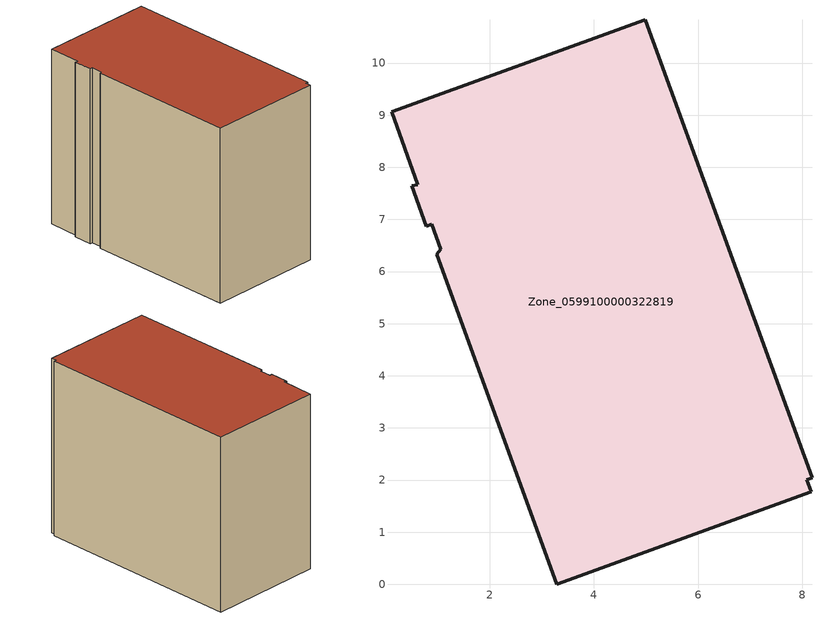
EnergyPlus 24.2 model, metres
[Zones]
Zone_0599100000322819
 floor ground (C_G): 4.98,10.83 8.18,2.05 8.08,2.01 8.16,1.77 3.29,0 0.98,6.33 1.06,6.42 0.89,6.9 0.79,6.87 0.5,7.64 0.62,7.67 0.12,9.06 z0
 wall outside (C_F): 8.18,2.05 4.98,10.83 0.12,9.06 0.62,7.67 0.5,7.64 0.79,6.87 0.89,6.9 1.06,6.42 0.98,6.33 3.29,0 8.16,1.77 8.08,2.01 8.18,2.05 z0:7.96
 roof outside (C_R): 0.98,6.33 3.29,0 8.16,1.77 8.08,2.01 8.18,2.05 4.98,10.83 0.12,9.06 0.62,7.67 0.5,7.64 0.79,6.87 0.89,6.9 1.06,6.42 z7.96
[BUILDING]
Pand.0599100000322819: North Axis=0; Terrain=City; Loads Convergence Tolerance Value=0.04; Temperature Convergence Tolerance Value=0.4; Solar Distribution=FullExterior; Maximum Number of Warmup Days=25; Minimum Number of Warmup Days=1
[Site:Location]
Rotterdam.The.Hague.AP_ZH_NLD Design_Conditions: Latitude=51.96; Longitude=4.45; Time Zone=1; Elevation=-4.5
[SITE:GROUNDTEMPERATURE:BUILDINGSURFACE]
18, 18, 18, 18, 18, 18, 18, 18, 18, 18, 18, 18
[MATERIAL] Thermal Absorptance=0.9; Solar Absorptance=0.7; Visible Absorptance=0.7
Name | Roughness | Thickness | Conductivity | Density | Specific Heat
G.TC.1975-1991 | MediumSmooth | 0.15 | 0.288461 | 540 | 1210
F.TC.1975-1991 | Rough | 0.3 | 0.230769 | 1920 | 840
R.TC.1975-1991 | MediumRough | 0.2 | 0.153846 | 1500 | 1000
[CONSTRUCTION]
C_G: G.TC.1975-1991
C_F: F.TC.1975-1991
C_R: R.TC.1975-1991
[ZONE]
Zone_0599100000322819: Type=1; Multiplier=1; Ceiling Height=Autocalculate; Volume=Autocalculate; Floor Area=autocalculate; Part of Total Floor Area=Yes
[ZONEINFILTRATION:DESIGNFLOWRATE]
Infil_Zone_0599100000322819: Zone or ZoneList or Space or SpaceList=Zone_0599100000322819; Schedule=AlwaysOn; Design Flow Rate Calculation Method=Flow/Area; Flow Rate per Floor Area=0.003; Constant Term Coefficient=1; Temperature Term Coefficient=0; Velocity Term Coefficient=0; Velocity Squared Term Coefficient=0
[HVACTEMPLATE:ZONE:IDEALLOADSAIRSYSTEM]
Zone_0599100000322819: Maximum Heating Supply Air Temperature=50; Minimum Cooling Supply Air Temperature=13; Maximum Heating Supply Air Humidity Ratio=0.0156; Minimum Cooling Supply Air Humidity Ratio=0.0077; Heating Limit=NoLimit; Cooling Limit=NoLimit; Dehumidification Control Type=ConstantSensibleHeatRatio; Cooling Sensible Heat Ratio=0.7; Dehumidification Setpoint=60; Humidification Control Type=None; Humidification Setpoint=30; Outdoor Air Method=None; Outdoor Air Flow Rate per Person=0.00944; Outdoor Air Flow Rate per Zone Floor Area=0; Outdoor Air Flow Rate per Zone=0; Demand Controlled Ventilation Type=None; Outdoor Air Economizer Type=NoEconomizer; Heat Recovery Type=None; Sensible Heat Recovery Effectiveness=0.7; Latent Heat Recovery Effectiveness=0.65
[ZONECONTROL:THERMOSTAT]
ThermostatControl_Zone_0599100000322819: Zone or ZoneList=Zone_0599100000322819; Control Type Schedule=DualSetpointControlType; Control 1=Thermostat_Zone_0599100000322819; Temperature Difference Between Cutout And Setpoint=0
[THERMOSTATSETPOINT:DUALSETPOINT]
Thermostat_Zone_0599100000322819: Heating Setpoint Temperature Schedule=HeatingSetpoint_Zone_0599100000322819; Cooling Setpoint Temperature Schedule=CoolingSetpoint_Zone_0599100000322819
[SCHEDULE:COMPACT]
HeatingSetpoint_Zone_0599100000322819: Through: 12/31, For: AllDays, Until: 24:00, 21
CoolingSetpoint_Zone_0599100000322819: Through: 12/31, For: AllDays, Until: 24:00, 24
DualSetpointControlType: Through: 12/31, For: AllDays, Until: 24:00, 4
AlwaysOn: Through: 12/31, For: AllDays, Until: 24:00, 1
